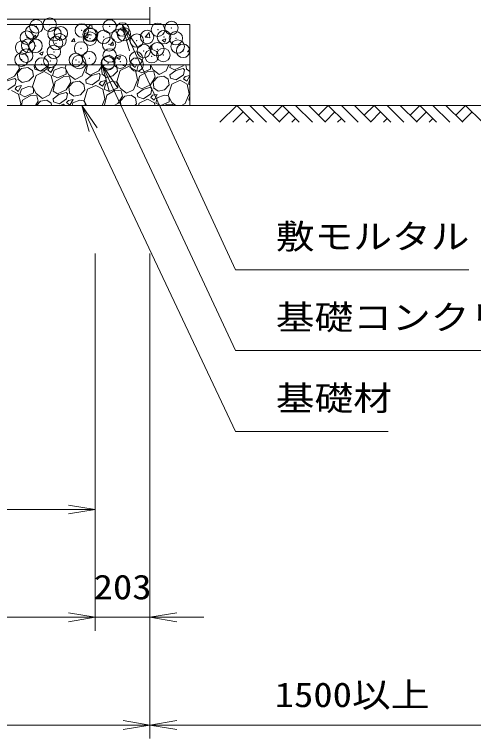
# Model space of a CAD drawing. Units: millimetres at full size; details may follow other scales. Extents: x 47000 to 89000, y 0 to 29700.
# Drawn here: x 82074 to 83778, y 18449 to 21136 of the extents above; entities that cross this region are included whole.
import ezdxf
from ezdxf.enums import TextEntityAlignment as Align

# ---------------------------------------------------------------- set-up
doc = ezdxf.new("R2010")
doc.units = ezdxf.units.MM
doc.header["$LTSCALE"] = 100
doc.header["$PDMODE"] = 32
doc.header["$PDSIZE"] = 50
for name, color, linetype, lineweight in [('0_2', 4, 'Continuous', 13), ('寸法', 6, 'Continuous', 13), ('ﾊｯﾁﾝｸﾞ', 4, 'Continuous', 9)]:
    doc.layers.add(name, color=color, linetype=linetype, lineweight=lineweight)
doc.styles.add('ＭＳ ゴシック', font='')
doc.styles.get('ＭＳ ゴシック').set_extended_font_data('MS Gothic')

# ---------------------------------------------------------------- blocks, each defined once
blk = doc.blocks.new('open_arrow')
at = {"color": 0, "linetype": 'Continuous', "lineweight": -2}
blk.add_lwpolyline([(7.5, 1.25), (0, 0), (7.5, -1.25)], dxfattribs=at)

msp = doc.modelspace()

# ---------------------------------------------------------------- linework, layer by layer
at = {"layer": '0_2', "color": 3}
msp.add_lwpolyline([(81572, 23575), (82577, 23575), (82577, 21119), (81572, 21119)], close=True, dxfattribs=at)
at = {"layer": '0_2'}
msp.add_lwpolyline([(82724.5, 20799), (84077, 20799), (84077, 22802)], dxfattribs=at)
at = {"layer": '0_2', "color": 7}
for points in [[(81499.5, 21099), (82577, 21099), (82577, 21119), (81499.5, 21119)], [(82724.5, 20799), (81649.5, 20799), (81649.5, 20949), (82724.5, 20949)]]:
    msp.add_lwpolyline(points, close=True, dxfattribs=at)
at = {"layer": '寸法'}
for p, q in [((82374, 20249), (82374, 18849)), ((82374, 20249), (82374, 19249)), ((82374, 20249), (82374, 18849)), ((82577, 20249), (82577, 18449)), ((82577, 20249), (82577, 18849)), ((82577, 20249), (82577, 18449)), ((81572, 19299), (82374, 19299)), ((82374, 18899), (66865, 18899)), ((82174, 18899), (82777, 18899)), ((82577, 18499), (66662, 18499)), ((82577, 18499), (84077, 18499))]:
    msp.add_line(p, q, dxfattribs=at)
for points in [[(82474, 21099), (82515.9, 21008.2), (82894, 20189), (83760.7, 20189)], [(82399, 20949), (82441.3, 20858.4), (82894, 19889), (84185.7, 19889)], [(82324, 20799), (82366.6, 20708.5), (82894, 19589), (83460.7, 19589)]]:
    msp.add_lwpolyline(points, dxfattribs=at)
at = {"layer": 'ﾊｯﾁﾝｸﾞ'}
for p, q in [((82345.2, 21085.8), (82357.8, 21099)), ((82362.9, 21083), (82361.1, 21099)), ((82345.1, 21085.8), (82362.9, 21083)), ((82142.4, 21048.1), (82152, 21059.6)), ((82142.4, 21048.1), (82154.3, 21047.1)), ((82154.3, 21047.1), (82152, 21059.6)), ((82285.8, 21035.6), (82295.5, 21047.1)), ((82297.8, 21034.5), (82295.5, 21047.1)), ((82334.7, 21056.5), (82348.7, 21061.9)), ((82334.7, 21056.5), (82344.6, 21049.8)), ((82344.6, 21049.8), (82348.7, 21061.9)), ((82558.6, 21052.7), (82576.4, 21049.9)), ((82558.7, 21052.7), (82574.2, 21069)), ((82576.4, 21049.9), (82574.2, 21068.9)), ((82622.1, 21040.5), (82636.1, 21045.8)), ((82632.1, 21033.8), (82636.1, 21045.8)), ((82285.8, 21035.6), (82297.8, 21034.5)), ((82429.3, 21023), (82438.9, 21034.5)), ((82429.3, 21023), (82441.2, 21022)), ((82441.2, 21022), (82438.9, 21034.5)), ((82572.7, 21010.5), (82582.4, 21022)), ((82584.7, 21009.4), (82582.4, 21022)), ((82622.1, 21040.5), (82632.1, 21033.8)), ((82166.6, 20992), (82180.6, 20997.4)), ((82166.6, 20992), (82176.6, 20985.3)), ((82176.6, 20985.3), (82180.6, 20997.4)), ((82572.7, 21010.5), (82584.7, 21009.4)), ((82716.2, 20997.9), (82724.5, 21007.8)), ((82716.2, 20997.9), (82724.5, 20997.2)), ((82454.1, 20976), (82468.1, 20981.3)), ((82454.1, 20976), (82464, 20969.2)), ((82464, 20969.3), (82468.1, 20981.3)), ((82092.6, 20936), (82074.8, 20908)), ((82084.8, 20918.6), (82100.7, 20935.9)), ((82089.3, 20949), (82092.6, 20936)), ((82100.7, 20935.9), (82124.3, 20939.8)), ((82104.1, 20949), (82107.6, 20946.3)), ((82107.6, 20946.3), (82112.8, 20949)), ((82124.3, 20939.8), (82140.7, 20928.2)), ((82152.8, 20949), (82147.2, 20944.9)), ((82149.2, 20933.1), (82147.2, 20944.9)), ((82197.4, 20944.8), (82170.9, 20926.3)), ((82198.3, 20949), (82197.4, 20944.8)), ((82204.1, 20938.9), (82197.7, 20930.4)), ((82221.4, 20942.5), (82204.1, 20938.9)), ((82209.5, 20921.1), (82221.4, 20942.5)), ((82247.3, 20939.6), (82220.9, 20929.3)), ((82261.9, 20936.8), (82247.3, 20939.6)), ((82266.1, 20929.5), (82261.9, 20936.8)), ((82265.7, 20949), (82262.4, 20938.7)), ((82262.4, 20938.7), (82275.9, 20912.5)), ((82325, 20908.6), (82339.8, 20944.6)), ((82338.7, 20921.3), (82344.6, 20949)), ((82339.8, 20944.6), (82338.9, 20949)), ((82401.4, 20949), (82387.3, 20926.7)), ((82397.3, 20937.4), (82408, 20949)), ((82399.9, 20916.2), (82397.3, 20937.4)), ((82450.4, 20949), (82453.2, 20947)), ((82456.9, 20926.5), (82453.2, 20947)), ((82497.3, 20943.4), (82466.8, 20929)), ((82483.4, 20945), (82470.9, 20949)), ((82489.1, 20949), (82483.4, 20945)), ((82523.3, 20929.2), (82497.3, 20943.4)), ((82510.3, 20949), (82522, 20939.8)), ((82522, 20939.8), (82527.1, 20949)), ((82533.4, 20948), (82528.3, 20928.9)), ((82535.9, 20949), (82533.4, 20948)), ((82578.6, 20948.2), (82578.1, 20949)), ((82578.8, 20933.8), (82578.6, 20948.2)), ((82579.2, 20949), (82588.4, 20931.3)), ((82637.5, 20927.3), (82646.4, 20949)), ((82651.2, 20940.1), (82653.1, 20949)), ((82668.1, 20930.4), (82651.2, 20940.1)), ((82699.8, 20945.5), (82668.1, 20930.4)), ((82700.4, 20936.1), (82672.6, 20928.2)), ((82702, 20949), (82699.8, 20945.5)), ((82705.1, 20930.7), (82700.4, 20936.1)), ((82712.3, 20934.9), (82710.7, 20949)), ((82074.8, 20908), (82043.1, 20892.9)), ((82087.4, 20897.4), (82084.8, 20918.6)), ((82144.5, 20907.8), (82140.7, 20928.2)), ((82154.3, 20910.2), (82141.2, 20868.7)), ((82170.9, 20926.3), (82149.2, 20933.1)), ((82184.8, 20924.6), (82154.3, 20910.2)), ((82210.8, 20910.5), (82184.8, 20924.6)), ((82197.7, 20930.4), (82209.5, 20921.1)), ((82218.6, 20874.6), (82210.8, 20910.5)), ((82220.9, 20929.3), (82215.8, 20910.2)), ((82215.8, 20910.2), (82233.9, 20901.2)), ((82233.9, 20901.2), (82266.3, 20915.1)), ((82266.3, 20915.1), (82266.1, 20929.5)), ((82275.9, 20912.5), (82298.9, 20895.1)), ((82298.9, 20895.1), (82325, 20908.6)), ((82360.1, 20909.4), (82338.5, 20893.7)), ((82355.6, 20911.7), (82338.7, 20921.3)), ((82387.3, 20926.7), (82355.6, 20911.7)), ((82387.9, 20917.4), (82360.1, 20909.4)), ((82392.6, 20912), (82387.9, 20917.4)), ((82392.6, 20912), (82388.7, 20893.6)), ((82398.6, 20915.5), (82415.7, 20902.7)), ((82415.7, 20902.7), (82439.8, 20908.6)), ((82439.8, 20908.6), (82456.9, 20926.5)), ((82466.8, 20929), (82453.6, 20887.4)), ((82531.1, 20893.3), (82523.3, 20929.2)), ((82528.3, 20928.9), (82546.4, 20920)), ((82537.8, 20906.9), (82569.3, 20925.1)), ((82546.4, 20920), (82578.8, 20933.8)), ((82569.3, 20925.1), (82591.4, 20923.3)), ((82588.4, 20931.3), (82611.4, 20913.8)), ((82591.4, 20923.3), (82596.3, 20903.5)), ((82611.4, 20913.8), (82637.5, 20927.3)), ((82672.6, 20928.2), (82651, 20912.4)), ((82652.9, 20900.6), (82651, 20912.4)), ((82701.2, 20912.3), (82674.7, 20893.8)), ((82705.1, 20930.7), (82701.2, 20912.3)), ((82724.5, 20909.9), (82707.8, 20906.4)), ((82711.1, 20934.2), (82724.5, 20924.2)), ((82713.2, 20888.6), (82724.5, 20908.9)), ((82075.4, 20898.6), (82047.6, 20890.7)), ((82080.1, 20893.2), (82075.4, 20898.6)), ((82080.1, 20893.2), (82076.2, 20874.8)), ((82086.2, 20896.7), (82103.2, 20884)), ((82103.2, 20884), (82127.3, 20889.8)), ((82127.3, 20889.8), (82144.5, 20907.8)), ((82217.5, 20851.3), (82225.3, 20888.2)), ((82225.3, 20888.2), (82256.8, 20906.4)), ((82256.8, 20906.4), (82278.9, 20904.5)), ((82283.8, 20884.8), (82266.1, 20856.7)), ((82276.1, 20867.4), (82292, 20884.6)), ((82278.9, 20904.5), (82283.8, 20884.8)), ((82292, 20884.6), (82315.6, 20888.6)), ((82315.6, 20888.6), (82332, 20877)), ((82340.4, 20881.9), (82338.5, 20893.7)), ((82362.2, 20875), (82340.4, 20881.9)), ((82388.7, 20893.6), (82362.2, 20875)), ((82395.3, 20887.7), (82388.9, 20879.2)), ((82412.6, 20891.2), (82395.3, 20887.7)), ((82400.8, 20869.8), (82412.6, 20891.2)), ((82438.5, 20888.4), (82412.2, 20878)), ((82453.1, 20885.5), (82438.5, 20888.4)), ((82457.3, 20878.2), (82453.1, 20885.5)), ((82453.6, 20887.4), (82467.1, 20861.3)), ((82516.3, 20857.3), (82531.1, 20893.3)), ((82530, 20870.1), (82537.8, 20906.9)), ((82596.3, 20903.5), (82578.5, 20875.5)), ((82588.6, 20886.1), (82604.5, 20903.4)), ((82591.1, 20864.9), (82588.6, 20886.1)), ((82604.5, 20903.4), (82628.1, 20907.3)), ((82628.1, 20907.3), (82644.4, 20895.7)), ((82648.2, 20875.3), (82644.4, 20895.7)), ((82674.7, 20893.8), (82652.9, 20900.6)), ((82688.6, 20892.1), (82658.1, 20877.7)), ((82714.5, 20878), (82688.6, 20892.1)), ((82707.8, 20906.4), (82701.4, 20897.9)), ((82701.4, 20897.9), (82713.2, 20888.6)), ((82724.5, 20896.2), (82719.5, 20877.7)), ((82076.2, 20874.8), (82049.7, 20856.3)), ((82089.5, 20840.5), (82063.6, 20854.6)), ((82082.8, 20868.9), (82076.4, 20860.4)), ((82076.4, 20860.4), (82088.3, 20851.1)), ((82100.2, 20872.5), (82082.8, 20868.9)), ((82088.3, 20851.1), (82100.2, 20872.5)), ((82099.7, 20859.3), (82094.6, 20840.2)), ((82126, 20869.6), (82099.7, 20859.3)), ((82140.6, 20866.8), (82126, 20869.6)), ((82144.8, 20859.5), (82140.6, 20866.8)), ((82141.2, 20868.7), (82154.6, 20842.5)), ((82145.1, 20845.1), (82144.8, 20859.5)), ((82203.8, 20838.6), (82218.6, 20874.6)), ((82266.1, 20856.7), (82234.4, 20841.7)), ((82278.6, 20846.2), (82276.1, 20867.4)), ((82318.6, 20838.6), (82335.7, 20856.5)), ((82335.7, 20856.5), (82332, 20877)), ((82345.6, 20859), (82332.4, 20817.4)), ((82376.1, 20873.4), (82345.6, 20859)), ((82402, 20859.2), (82376.1, 20873.4)), ((82388.9, 20879.2), (82400.8, 20869.8)), ((82409.8, 20823.3), (82402, 20859.2)), ((82412.2, 20878), (82407.1, 20858.9)), ((82407.1, 20858.9), (82425.2, 20850)), ((82416.5, 20836.9), (82448.1, 20855.1)), ((82425.2, 20850), (82457.6, 20863.8)), ((82448.1, 20855.1), (82470.1, 20853.3)), ((82457.6, 20863.8), (82457.3, 20878.2)), ((82467.1, 20861.3), (82490.1, 20843.8)), ((82490.1, 20843.8), (82516.3, 20857.3)), ((82551.4, 20858.2), (82529.7, 20842.4)), ((82546.8, 20860.4), (82530, 20870.1)), ((82578.5, 20875.5), (82546.8, 20860.4)), ((82579.1, 20866.1), (82551.4, 20858.2)), ((82583.8, 20860.7), (82579.1, 20866.1)), ((82583.8, 20860.7), (82579.9, 20842.3)), ((82589.9, 20864.2), (82607, 20851.5)), ((82607, 20851.5), (82631.1, 20857.3)), ((82631.1, 20857.3), (82648.2, 20875.3)), ((82658.1, 20877.7), (82644.9, 20836.2)), ((82722.3, 20842.1), (82714.5, 20878)), ((82719.5, 20877.7), (82724.5, 20875.2)), ((82097.3, 20804.6), (82089.5, 20840.5)), ((82094.6, 20840.2), (82112.7, 20831.2)), ((82104, 20818.2), (82135.6, 20836.4)), ((82112.7, 20831.2), (82145.1, 20845.1)), ((82135.6, 20836.4), (82157.6, 20834.5)), ((82154.6, 20842.5), (82177.6, 20825.1)), ((82157.6, 20834.5), (82162.6, 20814.8)), ((82177.6, 20825.1), (82203.8, 20838.6)), ((82238.9, 20839.4), (82217.2, 20823.7)), ((82234.4, 20841.7), (82217.5, 20851.3)), ((82266.6, 20847.4), (82238.9, 20839.4)), ((82271.3, 20842), (82266.6, 20847.4)), ((82271.3, 20842), (82267.4, 20823.6)), ((82277.4, 20845.5), (82294.5, 20832.7)), ((82294.5, 20832.7), (82318.6, 20838.6)), ((82408.7, 20800.1), (82416.5, 20836.9)), ((82475.1, 20833.5), (82457.3, 20805.5)), ((82467.3, 20816.1), (82483.2, 20833.4)), ((82470.1, 20853.3), (82475.1, 20833.5)), ((82483.2, 20833.4), (82506.8, 20837.3)), ((82506.8, 20837.3), (82523.2, 20825.7)), ((82531.7, 20830.6), (82529.7, 20842.4)), ((82553.4, 20823.8), (82531.7, 20830.6)), ((82579.9, 20842.3), (82553.4, 20823.8)), ((82586.5, 20836.4), (82580.2, 20827.9)), ((82580.2, 20827.9), (82592, 20818.6)), ((82603.9, 20840), (82586.5, 20836.4)), ((82592, 20818.6), (82603.9, 20840)), ((82629.8, 20837.2), (82603.4, 20826.8)), ((82644.4, 20834.3), (82629.8, 20837.2)), ((82648.6, 20827), (82644.4, 20834.3)), ((82644.9, 20836.2), (82658.4, 20810)), ((82707.5, 20806.1), (82722.3, 20842.1)), ((82721.2, 20818.8), (82724.5, 20834.4)), ((82095, 20799), (82097.3, 20804.6)), ((82100, 20799), (82104, 20818.2)), ((82162.6, 20814.8), (82152.6, 20799)), ((82156.3, 20799), (82170.7, 20814.6)), ((82170.7, 20814.6), (82194.3, 20818.6)), ((82194.3, 20818.6), (82210.7, 20807)), ((82212.2, 20799), (82210.7, 20807)), ((82219.2, 20811.9), (82217.2, 20823.7)), ((82240.9, 20805), (82219.2, 20811.9)), ((82267.4, 20823.6), (82240.9, 20805)), ((82254.8, 20803.4), (82245.6, 20799)), ((82262.9, 20799), (82254.8, 20803.4)), ((82274.1, 20817.7), (82267.7, 20809.2)), ((82267.7, 20809.2), (82279.5, 20799.8)), ((82291.4, 20821.2), (82274.1, 20817.7)), ((82279.5, 20799.8), (82291.4, 20821.2)), ((82290.9, 20808), (82288.5, 20799)), ((82317.3, 20818.4), (82290.9, 20808)), ((82331.9, 20815.5), (82317.3, 20818.4)), ((82336.1, 20808.2), (82331.9, 20815.5)), ((82332.4, 20817.4), (82341.9, 20799)), ((82336.2, 20799), (82336.1, 20808.2)), ((82399.8, 20799), (82409.8, 20823.3)), ((82457.3, 20805.5), (82443.7, 20799)), ((82469.4, 20799), (82467.3, 20816.1)), ((82521, 20799), (82526.9, 20805.3)), ((82526.9, 20805.3), (82523.2, 20825.7)), ((82536.8, 20807.7), (82534.1, 20799)), ((82567.3, 20822.1), (82536.8, 20807.7)), ((82593.3, 20808), (82567.3, 20822.1)), ((82595.2, 20799), (82593.3, 20808)), ((82603.4, 20826.8), (82598.3, 20807.7)), ((82598.3, 20807.7), (82615.8, 20799)), ((82617, 20799), (82648.8, 20812.6)), ((82630.9, 20799), (82639.3, 20803.9)), ((82639.3, 20803.9), (82661.4, 20802.1)), ((82648.8, 20812.6), (82648.6, 20827)), ((82658.4, 20810), (82672.9, 20799)), ((82661.4, 20802.1), (82662.1, 20799)), ((82693.8, 20799), (82707.5, 20806.1)), ((82724.5, 20816.9), (82721.2, 20818.8)), ((82410.6, 20799), (82408.7, 20800.1)), ((82836.4, 20736.5), (82898.9, 20799)), ((82885, 20736.5), (82923.2, 20774.7)), ((82898.9, 20799), (82961.4, 20736.5)), ((82947.5, 20799), (83010, 20736.5)), ((82996.1, 20799), (83058.6, 20736.5)), ((83032.4, 20762.7), (83068.7, 20799)), ((83056.7, 20738.4), (83093, 20774.7)), ((83068.7, 20799), (83131.2, 20736.5)), ((83117.3, 20799), (83179.8, 20736.5)), ((83166, 20799), (83228.5, 20736.5)), ((83202.3, 20762.7), (83238.6, 20799)), ((83226.6, 20738.4), (83262.9, 20774.7)), ((83238.6, 20799), (83301.1, 20736.5)), ((83287.2, 20799), (83349.7, 20736.5)), ((83335.8, 20799), (83398.3, 20736.5)), ((83372.1, 20762.7), (83408.4, 20799)), ((83396.4, 20738.4), (83432.7, 20774.7)), ((83408.4, 20799), (83470.9, 20736.5)), ((83457, 20799), (83519.5, 20736.5)), ((83505.7, 20799), (83568.2, 20736.5)), ((83542, 20762.7), (83578.3, 20799)), ((83566.3, 20738.4), (83602.6, 20774.7)), ((83578.3, 20799), (83640.8, 20736.5)), ((83626.9, 20799), (83689.4, 20736.5)), ((83675.5, 20799), (83738, 20736.5)), ((83711.8, 20762.7), (83748.1, 20799)), ((83736.1, 20738.4), (83772.4, 20774.7)), ((83748.1, 20799), (83810.6, 20736.5)), ((82933.6, 20736.5), (82947.5, 20750.4)), ((83103.5, 20736.5), (83117.3, 20750.4)), ((83273.3, 20736.5), (83287.2, 20750.4)), ((83443.2, 20736.5), (83457, 20750.4)), ((83613, 20736.5), (83626.9, 20750.4))]:
    msp.add_line(p, q, dxfattribs=at)
msp.add_lwpolyline([(75219.5, 21099), (80099.5, 21099), (80099.5, 20516), (81499.5, 20516), (81499.5, 21099), (82724.5, 21099), (82724.5, 20949), (81649.5, 20949), (81649.5, 20366), (79949.5, 20366), (79949.5, 20949), (75369.5, 20949)], dxfattribs=at)
for p in [(82205.1, 21098.8), (82155, 21092.2), (82323.9, 21077), (82427.7, 21092), (82474.9, 21080.7), (82606.6, 21079.7), (82656.7, 21086.3), (82120.1, 21050.1), (82139.3, 21070.9), (82222.8, 21064.2), (82246.1, 21066.4), (82352.9, 21061.9), (82354.5, 21046.5), (82358.3, 21060.7), (82404.6, 21053.1), (82459.6, 21057.4), (82480.3, 21063.1), (82566.4, 21052.9), (82629, 21052.3), (82673.2, 21048.3), (82125, 21020.7), (82152.5, 21019.9), (82228.2, 21029.9), (82241.6, 21040.7), (82425.3, 21025.4), (82528, 21039.5), (82679.8, 21017.4), (82102.4, 21013.3), (82220.4, 20997.6), (82321.4, 21010.4), (82554, 21000.8), (82604.1, 21007.4), (82699.9, 21001.4), (82100.4, 20968.7), (82117.7, 20983.5), (82207.1, 20964.2), (82301.9, 20967.6), (82352, 20974.2), (82427.7, 20984.2), (82525.6, 20972.9), (82583.3, 20981.4), (82626.6, 20985.7), (82175.6, 20951), (82313.9, 20959.7), (82420.7, 20955.2), (82422.9, 20958.8), (82466.7, 20961.4), (82527.4, 20950.7)]:
    msp.add_point(p, dxfattribs=at)

# ---------------------------------------------------------------- block references
at = {"layer": '寸法', "xscale": 13.3, "yscale": 13.3}
for p, rotation in [((82474, 21099), 294.8), ((82399, 20949), 295), ((82324, 20799), 295.2), ((82374, 19299), 180), ((82374, 18899), 180), ((82374, 18899), 180), ((82577, 18499), 180)]:
    msp.add_blockref('open_arrow', p, dxfattribs=dict(at, rotation=rotation))
for p in [(82577, 18899), (82577, 18499)]:
    msp.add_blockref('open_arrow', p, dxfattribs=at)

# ---------------------------------------------------------------- texts
at = {"layer": '寸法', "style": 'ＭＳ ゴシック', "width": 1.15}
for s, p in [('敷モルタル', (83044, 20239)), ('基礎コンクリート', (83044, 19939)), ('基礎材', (83044, 19639))]:
    msp.add_text(s, height=91.64, dxfattribs=at).set_placement(p, align=Align.BOTTOM_LEFT)
for s, p in [('203', (82475.5, 19011.5)), ('1500以上', (83327, 18611.5))]:
    msp.add_text(s, height=91.64, dxfattribs=at).set_placement(p, align=Align.MIDDLE_CENTER)

doc.saveas('drawing.dxf')
